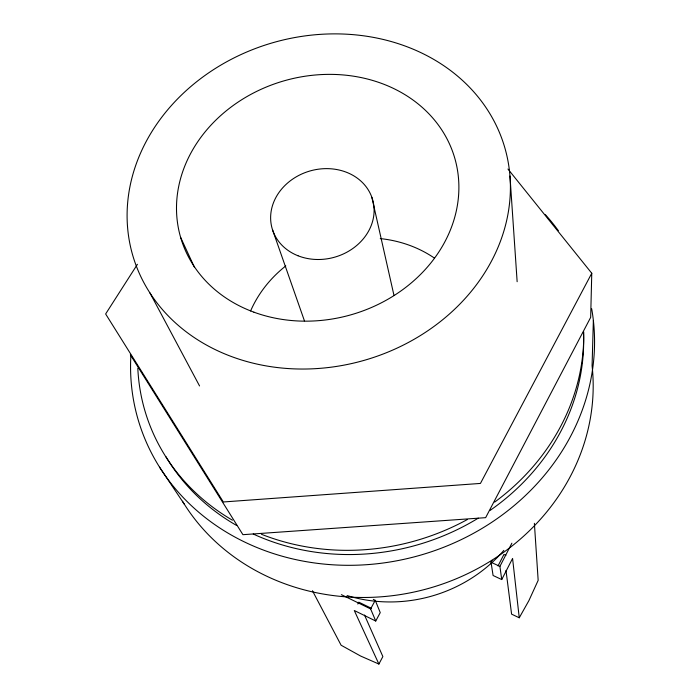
<?xml version="1.0" encoding="UTF-8"?>
<svg xmlns="http://www.w3.org/2000/svg" width="699" height="699" viewBox="0 0 699 699"><rect width="100%" height="100%" fill="white"/><g stroke="black" fill="none" stroke-linecap="round" stroke-linejoin="round"><path stroke-width="1.05" d="M507.955 169.036L591.765 273.257L590.672 317.381L485.639 517.662L242.92 534.683L130.337 354.76M593.364 320.492L592.079 365.778A220.028 199.39 -16 0 1 438.946 585.238A220.028 199.39 -16 0 1 182.491 501.262M492.035 560.327L491.039 562.249L493.083 575.495L501.733 579.558L512.577 558.457L519.252 617.785L511.589 614.141L505.989 570.436M498.02 565.928L503.944 554.456L505.866 555.338M501.733 579.558L499.907 566.391L511.878 543.184M591.765 273.257L480.44 483.428L223.331 501.969L105.636 313.965L137.432 264.292M312.444 590.734L341.112 645.229L360.649 656.055L378.893 664.05L382.869 656.562L364.502 615.033M378.893 664.05L354.288 610.515L375.739 621.027L380.247 612.621L375.249 600.336L373.301 599.384M375.739 621.027L370.619 608.925L375.249 600.336M357.809 604.032L358.814 602.18L371.484 608.348M519.252 617.785L528.898 600.624L538.169 580.345L534.377 523.306M491.039 562.249L499.907 566.391M341.365 594.657L370.619 608.925M159.599 467.22L184.195 504.014M149.927 292.907L199.556 385.953M180.63 237.407L194.339 267.062M272.47 229.604L304.441 320.858M371.868 197.363L393.921 295.153M509.964 176.017A193.667 165.252 -16 0 1 234.453 357.626A193.667 165.252 -16 0 1 211.841 70.73A193.667 165.252 -16 0 1 509.964 176.017L517.146 281.714M250.6 310.95A118.847 106.161 -16 0 1 285.795 265.917M380.265 238.595A118.847 106.161 -16 0 1 434.35 258.045M583.438 332.226A223.121 199.538 -16 0 1 490.008 510.471M478.282 518.125A223.121 199.538 -16 0 1 253.239 534.019M236.734 525.534A223.121 199.538 -16 0 1 165.899 456.639M583.709 331.842A224.807 200.709 -16 0 1 494.691 502.083M467.238 519.584A224.807 200.709 -16 0 1 261.417 534.254M232.452 520.205A224.807 200.709 -16 0 1 137.817 368.259M591.669 308.731A233.781 209.115 -16 0 1 374.577 564.014A233.781 209.115 -16 0 1 130.905 355.223M545.395 214.68A233.781 209.115 -16 0 1 558.352 230.661M503.839 550.366A141.6 131.281 -16 0 1 347.115 595.565M253.912 312.173A142.683 121.678 -16 0 0 458.675 180.622A142.683 121.678 -16 0 0 240.5 100.507A142.683 121.678 -16 0 0 253.912 312.173M297.984 255.755A52.268 44.832 -16 0 0 374.079 208.879A52.268 44.832 -16 0 0 295.039 177.563A52.268 44.832 -16 0 0 297.984 255.755"/></g></svg>
